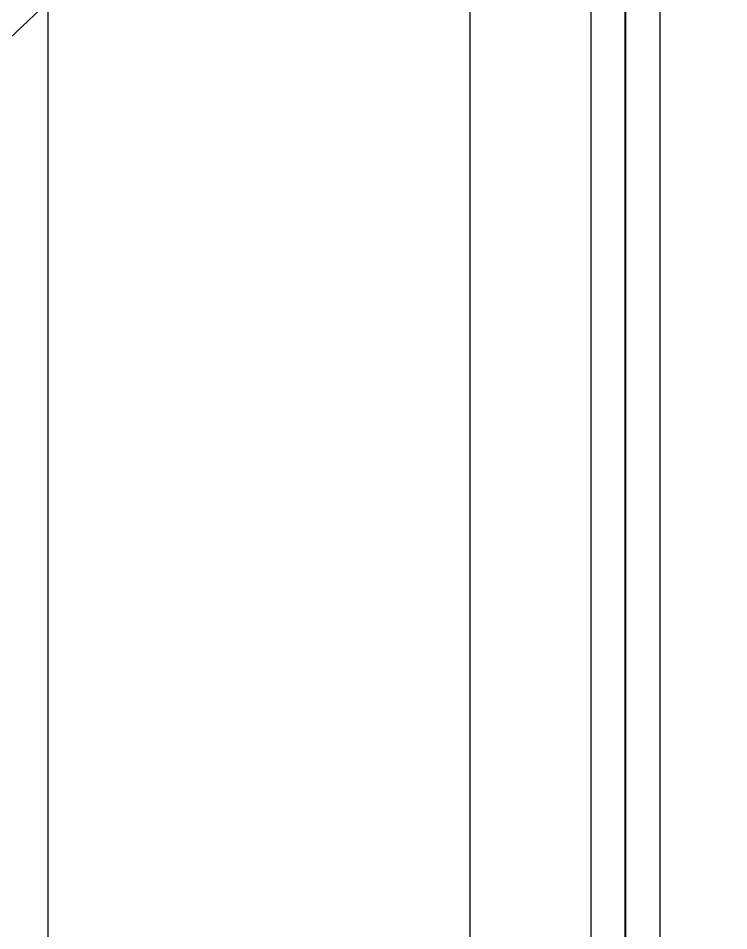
# Model space of a CAD drawing. Header units: millimetres. Extents: x -697 to -103, y -638 to -114.
# Drawn here: x -576.4 to -560.87, y -412.99 to -393.03 of the extents above; entities that cross this region are included whole.
import ezdxf

# ---------------------------------------------------------------- set-up
doc = ezdxf.new("R2010")
doc.units = ezdxf.units.MM
doc.layers.add('NW0322', color=7, linetype='Continuous')
doc.layers.add('標示線', color=3, linetype='Continuous', lineweight=0)
doc.styles.get("Standard").update_dxf_attribs({"font": ''})
doc.styles.get('Standard').set_extended_font_data('SimSun')
doc.dimstyles.new('ISO-25', dxfattribs={"dimtxt": 2.5, "dimasz": 2.5, "dimexe": 1.25, "dimexo": 0.625, "dimtad": 1, "dimtxsty": 'Standard', "dimcen": 2.5, "dimadec": 0, "dimazin": 0, "dimtfac": 1, "dimtmove": 0, "dimatfit": 3, "dimfxl": 1, "dimarcsym": 0})

# ---------------------------------------------------------------- blocks, each defined once
blk = doc.blocks.new('NW0322-A')
at = {"layer": 'NW0322', "color": 9}
for p, q in [((1696.1088, 2191.3584), (1696.1088, 2177.7584)), ((1696.1088, 2191.3584), (1696.1088, 2177.7584)), ((1696.6368, 2191.3584), (1696.6368, 2177.7584)), ((1696.7862, 2191.3584), (1696.7862, 2177.7584)), ((1696.7903, 2177.7584), (1696.7903, 2191.3584)), ((1696.9398, 2177.7584), (1696.9398, 2191.3584))]:
    blk.add_line(p, q, dxfattribs=at)
at = {"layer": 'NW0322', "color": 7}
blk.add_line((1694.2646, 2178.7584), (1694.2646, 2190.3584), dxfattribs=at)

msp = doc.modelspace()

# ---------------------------------------------------------------- block references
at = {"layer": 'NW0322', "xscale": 5, "yscale": 5, "zscale": 5}
msp.add_blockref('NW0322-A', (-9047.074, -11343.839), dxfattribs=at)

# ---------------------------------------------------------------- leaders
at = {"layer": '標示線', "color": 1, "annotation_type": 0, "has_hookline": 1, "hookline_direction": 0, "text_width": 12.5}
msp.add_leader([(-586.511, -396.698), (-577.635, -342.515), (-575.135, -342.515)], dimstyle='ISO-25', dxfattribs=at)
at = {"layer": '標示線', "color": 1, "annotation_type": 0, "has_hookline": 1, "hookline_direction": 0}
msp.add_leader([(-583.536, -400.047), (-545.271, -363.824), (-540.271, -363.824)], dimstyle='ISO-25', override={"dimasz": 5}, dxfattribs=at)

doc.saveas('drawing.dxf')
